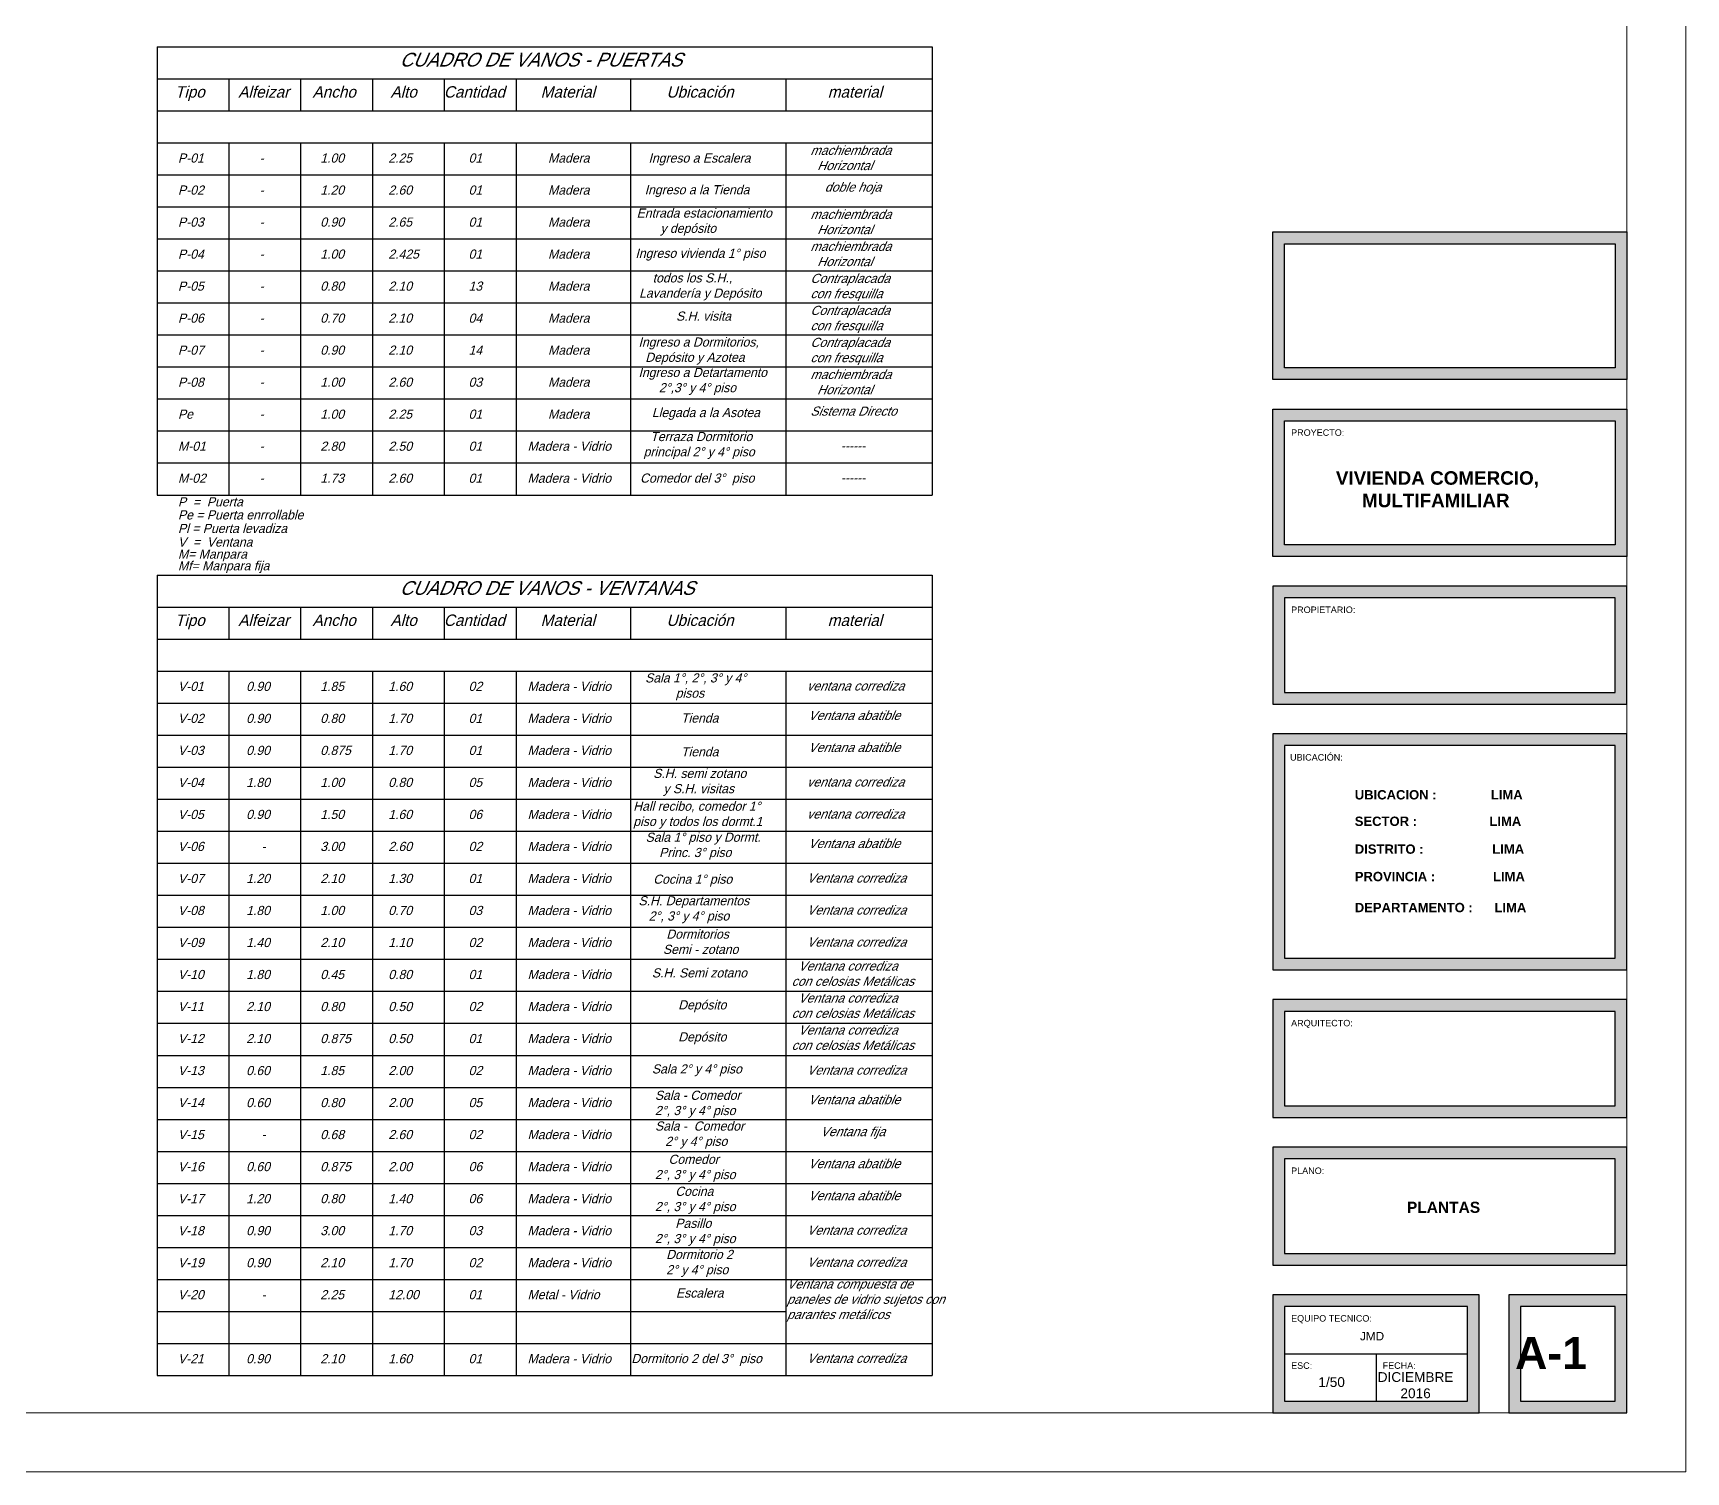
# Model space of a CAD drawing. Header units: millimetres. Extents: x 3779 to 7711, y 1445 to 3132.
# Drawn here: x 3874.56 to 3895.56, y 1460.93 to 1479.2 of the extents above; entities that cross this region are included whole.
import ezdxf

# ---------------------------------------------------------------- set-up
doc = ezdxf.new("R2010")
doc.units = ezdxf.units.MM
for name, color, linetype, lineweight in [('cotas', 7, 'Continuous', 5), ('pluma 025', 43, 'Continuous', 25), ('TEXTO', 7, 'Continuous', 9)]:
    doc.layers.add(name, color=color, linetype=linetype, lineweight=lineweight)
doc.styles.add('ARIAL', font='arial.ttf')
doc.styles.add('ARIALNEG', font='arialbd.ttf')
doc.styles.add('nombreambiente', font='stylu.ttf', dxfattribs={"oblique": 20})
doc.styles.add('TEXT_100', font='swissl.ttf', dxfattribs={"width": 1.2})

msp = doc.modelspace()

# ---------------------------------------------------------------- hatches: boundary and pattern name
h = msp.add_hatch(color=256)
h.dxf.hatch_style = 1
h.paths.add_polyline_path([(3890.3134, 1474.8033), (3890.3134, 1476.6783), (3894.8134, 1476.6783), (3894.8134, 1474.8033)])
h.paths.add_polyline_path([(3890.4634, 1474.9533), (3890.4634, 1476.5283), (3894.6634, 1476.5283), (3894.6634, 1474.9533)], flags=16)
h = msp.add_hatch(color=256)
h.dxf.hatch_style = 1
h.paths.add_polyline_path([(3890.3134, 1472.5533), (3890.3134, 1474.4283), (3894.8134, 1474.4283), (3894.8134, 1472.5533)])
h.paths.add_polyline_path([(3890.4634, 1472.7033), (3890.4634, 1474.2783), (3894.6634, 1474.2783), (3894.6634, 1472.7033)], flags=16)
h = msp.add_hatch(color=256)
h.dxf.hatch_style = 1
h.paths.add_polyline_path([(3894.8134, 1470.6783), (3894.8134, 1472.1783), (3890.3134, 1472.1783), (3890.3134, 1470.6783)])
h.paths.add_polyline_path([(3894.6634, 1470.8283), (3894.6634, 1472.0283), (3890.4634, 1472.0283), (3890.4634, 1470.8283)], flags=16)
h = msp.add_hatch(color=256)
h.dxf.hatch_style = 1
h.paths.add_polyline_path([(3890.3134, 1467.3033), (3894.8134, 1467.3033), (3894.8134, 1470.3033), (3890.3134, 1470.3033)])
h.paths.add_polyline_path([(3894.6634, 1467.4533), (3894.6634, 1470.1533), (3890.4634, 1470.1533), (3890.4634, 1467.4533)], flags=16)
h = msp.add_hatch(color=256)
h.dxf.hatch_style = 1
h.paths.add_polyline_path([(3894.8134, 1465.4283), (3894.8134, 1466.9283), (3890.3134, 1466.9283), (3890.3134, 1465.4283)])
h.paths.add_polyline_path([(3894.6634, 1465.5783), (3894.6634, 1466.7783), (3890.4634, 1466.7783), (3890.4634, 1465.5783)], flags=16)
h = msp.add_hatch(color=256)
h.dxf.hatch_style = 1
h.paths.add_polyline_path([(3894.8134, 1463.5533), (3894.8134, 1465.0533), (3890.3134, 1465.0533), (3890.3134, 1463.5533)])
h.paths.add_polyline_path([(3894.6634, 1463.7033), (3894.6634, 1464.9033), (3890.4634, 1464.9033), (3890.4634, 1463.7033)], flags=16)
h = msp.add_hatch(color=256)
h.dxf.hatch_style = 1
h.paths.add_polyline_path([(3892.9384, 1461.6783), (3892.9384, 1463.1783), (3890.3134, 1463.1783), (3890.3134, 1461.6783)])
h.paths.add_polyline_path([(3892.7884, 1461.8283), (3892.7884, 1463.0283), (3890.4634, 1463.0283), (3890.4634, 1461.8283)], flags=16)
h = msp.add_hatch(color=256)
h.dxf.hatch_style = 1
h.paths.add_polyline_path([(3894.8134, 1461.6783), (3894.8134, 1463.1783), (3893.3134, 1463.1783), (3893.3134, 1461.6783)])
h.paths.add_polyline_path([(3894.6634, 1461.8283), (3894.6634, 1463.0283), (3893.4634, 1463.0283), (3893.4634, 1461.8283)], flags=16)

# ---------------------------------------------------------------- linework, layer by layer
for p, q in [((3890.4634, 1462.4283), (3892.7884, 1462.4283)), ((3891.6259, 1462.4283), (3891.6259, 1461.8283))]:
    msp.add_line(p, q)
for points in [[(3890.3134, 1474.8033), (3890.3134, 1476.6783), (3894.8134, 1476.6783), (3894.8134, 1474.8033)], [(3890.4634, 1474.9533), (3890.4634, 1476.5283), (3894.6634, 1476.5283), (3894.6634, 1474.9533)], [(3890.3134, 1472.5533), (3890.3134, 1474.4283), (3894.8134, 1474.4283), (3894.8134, 1472.5533)], [(3890.4634, 1472.7033), (3890.4634, 1474.2783), (3894.6634, 1474.2783), (3894.6634, 1472.7033)], [(3894.8134, 1470.6783), (3894.8134, 1472.1783), (3890.3134, 1472.1783), (3890.3134, 1470.6783)], [(3894.6634, 1470.8283), (3894.6634, 1472.0283), (3890.4634, 1472.0283), (3890.4634, 1470.8283)], [(3890.3134, 1467.3033), (3894.8134, 1467.3033), (3894.8134, 1470.3033), (3890.3134, 1470.3033)], [(3890.4634, 1467.4533), (3894.6634, 1467.4533), (3894.6634, 1470.1533), (3890.4634, 1470.1533)], [(3894.8134, 1465.4283), (3894.8134, 1466.9283), (3890.3134, 1466.9283), (3890.3134, 1465.4283)], [(3894.6634, 1465.5783), (3894.6634, 1466.7783), (3890.4634, 1466.7783), (3890.4634, 1465.5783)], [(3894.8134, 1463.5533), (3894.8134, 1465.0533), (3890.3134, 1465.0533), (3890.3134, 1463.5533)], [(3894.6634, 1463.7033), (3894.6634, 1464.9033), (3890.4634, 1464.9033), (3890.4634, 1463.7033)], [(3892.9384, 1461.6783), (3892.9384, 1463.1783), (3890.3134, 1463.1783), (3890.3134, 1461.6783)], [(3894.8134, 1461.6783), (3894.8134, 1463.1783), (3893.3134, 1463.1783), (3893.3134, 1461.6783)], [(3892.7884, 1461.8283), (3892.7884, 1463.0283), (3890.4634, 1463.0283), (3890.4634, 1461.8283)], [(3894.6634, 1461.8283), (3894.6634, 1463.0283), (3893.4634, 1463.0283), (3893.4634, 1461.8283)]]:
    msp.add_lwpolyline(points, close=True)
at = {"layer": 'cotas'}
for points in [[(3853.5634, 1460.9283), (3895.5634, 1460.9283), (3895.5634, 1490.6283), (3853.5634, 1490.6283)], [(3854.3134, 1461.6783), (3894.8134, 1461.6783), (3894.8134, 1489.8783), (3854.3134, 1489.8783)]]:
    msp.add_lwpolyline(points, close=True, dxfattribs=at)
at = {"layer": 'pluma 025'}
for p, q in [((3876.1381, 1479.0288), (3876.1381, 1473.3361)), ((3876.1381, 1479.0288), (3885.9864, 1479.0288)), ((3885.9864, 1479.0288), (3885.9864, 1473.3361)), ((3876.1381, 1478.6221), (3885.9864, 1478.6221)), ((3877.0506, 1478.6221), (3877.0506, 1478.2155)), ((3877.963, 1478.6221), (3877.963, 1478.2155)), ((3878.8754, 1478.6221), (3878.8754, 1478.2155)), ((3879.7879, 1478.6221), (3879.7879, 1478.2155)), ((3880.7003, 1478.6221), (3880.7003, 1478.2155)), ((3882.1526, 1478.6221), (3882.1526, 1478.2155)), ((3884.1276, 1478.6221), (3884.1276, 1478.2155)), ((3876.1381, 1478.2155), (3885.9864, 1478.2155)), ((3876.1381, 1477.8089), (3885.9864, 1477.8089)), ((3877.0506, 1477.8089), (3877.0506, 1473.3361)), ((3877.963, 1477.8089), (3877.963, 1473.3361)), ((3878.8754, 1477.8089), (3878.8754, 1473.3361)), ((3879.7879, 1477.8089), (3879.7879, 1473.3361)), ((3880.7003, 1477.8089), (3880.7003, 1473.3361)), ((3882.1526, 1477.8089), (3882.1526, 1473.3361)), ((3884.1276, 1477.8089), (3884.1276, 1473.3361)), ((3876.1381, 1477.4023), (3885.9864, 1477.4023)), ((3876.1381, 1476.9957), (3885.9864, 1476.9957)), ((3876.1381, 1476.589), (3885.9864, 1476.589)), ((3876.1381, 1476.1824), (3885.9864, 1476.1824)), ((3876.1381, 1475.7758), (3885.9864, 1475.7758)), ((3876.1381, 1475.3692), (3885.9864, 1475.3692)), ((3876.1381, 1474.9626), (3885.9864, 1474.9626)), ((3876.1381, 1474.5559), (3885.9864, 1474.5559)), ((3876.1381, 1474.1493), (3885.9864, 1474.1493)), ((3876.1381, 1473.7427), (3885.9864, 1473.7427)), ((3876.1381, 1473.3361), (3885.9864, 1473.3361)), ((3876.1381, 1472.3187), (3876.1381, 1462.1532)), ((3876.1381, 1472.3187), (3885.9864, 1472.3187)), ((3885.9864, 1472.3187), (3885.9864, 1462.1532)), ((3876.1381, 1471.9121), (3885.9864, 1471.9121)), ((3877.0506, 1471.9121), (3877.0506, 1471.5055)), ((3877.963, 1471.9121), (3877.963, 1471.5055)), ((3878.8754, 1471.9121), (3878.8754, 1471.5055)), ((3879.7879, 1471.9121), (3879.7879, 1471.5055)), ((3880.7003, 1471.9121), (3880.7003, 1471.5055)), ((3882.1526, 1471.9121), (3882.1526, 1471.5055)), ((3884.1276, 1471.9121), (3884.1276, 1471.5055)), ((3876.1381, 1471.5055), (3885.9864, 1471.5055)), ((3876.1381, 1471.0989), (3885.9864, 1471.0989)), ((3877.0506, 1471.0989), (3877.0506, 1462.1532)), ((3877.963, 1471.0989), (3877.963, 1462.1532)), ((3878.8754, 1471.0989), (3878.8754, 1462.1532)), ((3879.7879, 1471.0989), (3879.7879, 1462.1532)), ((3880.7003, 1471.0989), (3880.7003, 1462.1532)), ((3882.1526, 1471.0989), (3882.1526, 1462.1532)), ((3884.1276, 1471.0989), (3884.1276, 1462.1532)), ((3876.1381, 1470.6923), (3885.9864, 1470.6923)), ((3876.1381, 1470.2856), (3885.9864, 1470.2856)), ((3876.1381, 1469.879), (3885.9864, 1469.879)), ((3876.1381, 1469.4724), (3885.9864, 1469.4724)), ((3876.1381, 1469.0658), (3885.9864, 1469.0658)), ((3876.1381, 1468.6591), (3885.9864, 1468.6591)), ((3876.1381, 1468.2525), (3885.9864, 1468.2525)), ((3876.1381, 1467.8459), (3885.9864, 1467.8459)), ((3876.1381, 1467.4393), (3885.9864, 1467.4393)), ((3876.1381, 1467.0327), (3885.9864, 1467.0327)), ((3876.1381, 1466.626), (3885.9864, 1466.626)), ((3876.1381, 1466.2194), (3885.9864, 1466.2194)), ((3876.1381, 1465.8128), (3885.9864, 1465.8128)), ((3876.1381, 1465.4062), (3885.9864, 1465.4062)), ((3876.1381, 1464.9995), (3885.9864, 1464.9995)), ((3876.1381, 1464.5929), (3885.9864, 1464.5929)), ((3876.1381, 1464.1863), (3885.9864, 1464.1863)), ((3876.1381, 1463.7797), (3885.9864, 1463.7797)), ((3876.1381, 1463.3731), (3885.9864, 1463.3731)), ((3876.1381, 1462.9664), (3884.1276, 1462.9664)), ((3876.1381, 1462.5598), (3885.9864, 1462.5598)), ((3876.1381, 1462.1532), (3885.9864, 1462.1532))]:
    msp.add_line(p, q, dxfattribs=at)

# ---------------------------------------------------------------- texts
at = {"style": 'ARIALNEG'}
for s, p in [('UBICACION :               LIMA', (3891.356, 1469.4695)), ('SECTOR :                    LIMA', (3891.356, 1469.1331)), ('DISTRITO :                   LIMA', (3891.356, 1468.7795)), ('PROVINCIA :                LIMA', (3891.356, 1468.4312)), ('DEPARTAMENTO :      LIMA', (3891.356, 1468.037))]:
    msp.add_text(s, height=0.118484, dxfattribs=at).set_placement(p)
at = {"attachment_point": 1}
for s, insert, char_height, width, style in [('\\pi-0.03867;PROYECTO:', (3890.5857, 1474.1701), 0.08213, 6.60727, 'ARIAL'), ('\\pi-0.08069;VIVIENDA COMERCIO, \\P     MULTIFAMILIAR', (3891.1964, 1473.638), 0.171359, 7.839225, 'ARIALNEG'), ('\\pi-0.03867;PROPIETARIO:', (3890.5857, 1471.9201), 0.08213, 6.60727, 'ARIAL'), ('\\pi-0.051563;UBICACIÓN:', (3890.5857, 1470.0451), 0.08213, 6.60727, 'ARIAL'), ('\\pi-0.03867;ARQUITECTO:', (3890.5857, 1466.6701), 0.08213, 6.60727, 'ARIAL'), ('\\pi-0.03867;PLANO:', (3890.5857, 1464.7951), 0.08213, 6.60727, 'ARIAL'), ('\\pi-0.06644;PLANTAS', (3892.0846, 1464.3601), 0.141091, 6.276907, 'ARIALNEG'), ('\\pi-0.03867;EQUIPO TECNICO:', (3890.5857, 1462.9201), 0.08213, 6.60727, 'ARIAL'), ('\\pi-0.05032;JMD', (3891.4725, 1462.7065), 0.106874, 6.276907, 'ARIAL'), ('\\pi-0.19097;{\\fSwis721 Lt BT|b1|i0|c0|p34;A-1}', (3893.5838, 1462.6418), 0.405579, 6.276907, 'TEXT_100'), ('\\pi-0.03867;ESC:', (3890.5857, 1462.3201), 0.08213, 6.60727, 'ARIAL'), ('\\pi-0.03867;FECHA:', (3891.7482, 1462.3201), 0.08213, 6.60727, 'ARIAL'), ('\\pi-0.05835;1/50', (3890.9517, 1462.1316), 0.123927, 6.276907, 'ARIAL'), ('\\pi-0.05835;DICIEMBRE\\P      2016', (3891.7057, 1462.1956), 0.123927, 6.276907, 'ARIAL')]:
    msp.add_mtext(s, dxfattribs=dict(at, insert=insert, char_height=char_height, width=width, style=style))
at = {"layer": 'TEXTO', "attachment_point": 1, "style": 'nombreambiente'}
for s, insert, char_height, width in [('{\\Q23;CUADRO DE VANOS - PUERTAS}', (3879.2197, 1478.9521), 0.174266, 4.341587), ('{\\Q15;Tipo}', (3876.3671, 1478.5283), 0.145222, 2.51306), ('{\\Q15;Alfeizar}', (3877.1698, 1478.5283), 0.145222, 2.51306), ('{\\Q15;Ancho}', (3878.1136, 1478.5283), 0.145222, 2.51306), ('{\\Q15;Alto}', (3879.1044, 1478.5283), 0.145222, 2.51306), ('{\\Q15;Cantidad}', (3879.7822, 1478.5283), 0.145222, 2.51306), ('{\\Q15;Material}', (3881.0122, 1478.5283), 0.145222, 2.51306), ('{\\Q15;Ubicación}', (3882.6117, 1478.5283), 0.145222, 2.51306), ('{\\Q15;material}', (3884.6593, 1478.5283), 0.145222, 2.51306), ('{\\Q23;machiembrada   \\P  Horizontal}', (3884.4377, 1477.7723), 0.116178, 2.978011), ('{\\Q15;P-01}', (3876.4048, 1477.6738), 0.116178, 2.51306), ('{\\Q15;-}', (3877.4423, 1477.6738), 0.11618, 2.51306), ('{\\Q15;1.00}', (3878.2127, 1477.6738), 0.116178, 2.51306), ('{\\Q15;2.25}', (3879.0766, 1477.6738), 0.116178, 2.51306), ('{\\Q15;01}', (3880.0966, 1477.6738), 0.11618, 2.51306), ('{\\Q15;Madera}', (3881.1062, 1477.6738), 0.116178, 2.51306), ('{\\Q15; Ingreso a Escalera}', (3882.3398, 1477.6738), 0.116178, 2.51306), ('{\\Q15;P-02}', (3876.4048, 1477.2672), 0.116178, 2.51306), ('{\\Q15;-}', (3877.4423, 1477.2672), 0.11618, 2.51306), ('{\\Q15;1.20}', (3878.2127, 1477.2672), 0.116178, 2.51306), ('{\\Q15;2.60}', (3879.0766, 1477.2672), 0.116178, 2.51306), ('{\\Q15;01}', (3880.0966, 1477.2672), 0.11618, 2.51306), ('{\\Q15;Madera}', (3881.1062, 1477.2672), 0.116178, 2.51306), ('{\\Q15; Ingreso a la Tienda}', (3882.2912, 1477.2714), 0.116178, 2.51306), ('{\\Q23;doble hoja}', (3884.6201, 1477.3049), 0.116178, 2.978011), ('{\\Q15;Entrada estacionamiento\\P       y depósito}', (3882.2319, 1476.975), 0.116178, 3.71911), ('{\\Q23;machiembrada   \\P  Horizontal}', (3884.4377, 1476.959), 0.116178, 2.978011), ('{\\Q15;P-03}', (3876.4048, 1476.8606), 0.116178, 2.51306), ('{\\Q15;-}', (3877.4423, 1476.8606), 0.11618, 2.51306), ('{\\Q15;0.90}', (3878.2127, 1476.8606), 0.116178, 2.51306), ('{\\Q15;2.65}', (3879.0766, 1476.8606), 0.116178, 2.51306), ('{\\Q15;01}', (3880.0966, 1476.8606), 0.11618, 2.51306), ('{\\Q15;Madera}', (3881.1062, 1476.8606), 0.116178, 2.51306), ('{\\Q23;machiembrada   \\P  Horizontal}', (3884.4377, 1476.5524), 0.116178, 2.978011), ('{\\Q15;P-04}', (3876.4048, 1476.4539), 0.116178, 2.51306), ('{\\Q15;-}', (3877.4423, 1476.4539), 0.11618, 2.51306), ('{\\Q15;1.00}', (3878.2127, 1476.4539), 0.116178, 2.51306), ('{\\Q15;2.425}', (3879.0766, 1476.4539), 0.116178, 2.51306), ('{\\Q15;01}', (3880.0966, 1476.4539), 0.11618, 2.51306), ('{\\Q15;Madera}', (3881.1062, 1476.4539), 0.116178, 2.51306), ('{\\Q15;Ingreso vivienda 1° piso}', (3882.2167, 1476.4644), 0.116178, 2.750707), ('{\\Q15;     todos los S.H.,\\P Lavandería y Depósito}', (3882.22, 1476.1518), 0.116178, 2.750707), ('{\\Q23;Contraplacada\\Pcon fresquilla}', (3884.4377, 1476.1458), 0.116178, 2.978011), ('{\\Q15;P-05}', (3876.4048, 1476.0473), 0.116178, 2.51306), ('{\\Q15;-}', (3877.4423, 1476.0473), 0.11618, 2.51306), ('{\\Q15;0.80}', (3878.2127, 1476.0473), 0.116178, 2.51306), ('{\\Q15;2.10}', (3879.0766, 1476.0473), 0.116178, 2.51306), ('{\\Q15;13}', (3880.0966, 1476.0473), 0.11618, 2.51306), ('{\\Q15;Madera}', (3881.1062, 1476.0473), 0.116178, 2.51306), ('{\\Q15;S.H. visita }', (3882.7325, 1475.6662), 0.116178, 2.750707), ('{\\Q23;Contraplacada\\Pcon fresquilla}', (3884.4377, 1475.7391), 0.116178, 2.978011), ('{\\Q15;P-06}', (3876.4048, 1475.6407), 0.116178, 2.51306), ('{\\Q15;-}', (3877.4423, 1475.6407), 0.11618, 2.51306), ('{\\Q15;0.70}', (3878.2127, 1475.6407), 0.116178, 2.51306), ('{\\Q15;2.10}', (3879.0766, 1475.6407), 0.116178, 2.51306), ('{\\Q15;04}', (3880.0966, 1475.6407), 0.11618, 2.51306), ('{\\Q15;Madera}', (3881.1062, 1475.6407), 0.116178, 2.51306), ('{\\Q15; Ingreso a Dormitorios, \\P   Depósito y Azotea}', (3882.2128, 1475.3367), 0.116178, 2.750707), ('{\\Q23;Contraplacada\\Pcon fresquilla}', (3884.4377, 1475.3325), 0.116178, 2.978011), ('{\\Q15;P-07}', (3876.4048, 1475.2341), 0.116178, 2.51306), ('{\\Q15;-}', (3877.4423, 1475.2341), 0.11618, 2.51306), ('{\\Q15;0.90}', (3878.2127, 1475.2341), 0.116178, 2.51306), ('{\\Q15;2.10}', (3879.0766, 1475.2341), 0.116178, 2.51306), ('{\\Q15;14}', (3880.0966, 1475.2341), 0.11618, 2.51306), ('{\\Q15;Madera}', (3881.1062, 1475.2341), 0.116178, 2.51306), ('{\\Q15;Madera}', (3881.1062, 1474.8274), 0.116178, 2.51306), ('{\\Q15;Ingreso a Detartamento \\P      2°,3° y 4° piso}', (3882.2556, 1474.951), 0.116178, 2.750707), ('{\\Q23;machiembrada   \\P  Horizontal}', (3884.4377, 1474.9259), 0.116178, 2.978011), ('{\\Q15;P-08}', (3876.4048, 1474.8274), 0.116178, 2.51306), ('{\\Q15;-}', (3877.4423, 1474.8274), 0.11618, 2.51306), ('{\\Q15;1.00}', (3878.2127, 1474.8274), 0.116178, 2.51306), ('{\\Q15;2.60}', (3879.0766, 1474.8274), 0.116178, 2.51306), ('{\\Q15;03}', (3880.0966, 1474.8274), 0.11618, 2.51306), ('{\\Q15;Pe}', (3876.4048, 1474.4208), 0.11618, 2.51306), ('{\\Q15;1.00}', (3878.2127, 1474.4208), 0.116178, 2.51306), ('{\\Q15;2.25}', (3879.0766, 1474.4208), 0.116178, 2.51306), ('{\\Q15;01}', (3880.0966, 1474.4208), 0.11618, 2.51306), ('{\\Q15;Madera}', (3881.1062, 1474.4208), 0.116178, 2.51306), ('{\\Q15;Llegada a la Asotea}', (3882.4255, 1474.4416), 0.116178, 2.750707), ('{\\Q23;Sistema Directo}', (3884.4377, 1474.4595), 0.116178, 2.978011), ('{\\Q15;-}', (3877.4423, 1474.4208), 0.11618, 2.51306), ('{\\Q15;M-01}', (3876.4048, 1474.0142), 0.116178, 2.51306), ('{\\Q15;2.80}', (3878.2127, 1474.0142), 0.116178, 2.51306), ('{\\Q15;2.50}', (3879.0766, 1474.0142), 0.116178, 2.51306), ('{\\Q15;01}', (3880.0966, 1474.0142), 0.11618, 2.51306), ('{\\Q15;Madera - Vidrio}', (3880.8462, 1474.0142), 0.116178, 2.51306), ('{\\Q15;  Terraza Dormitorio\\Pprincipal 2° y 4° piso}', (3882.3202, 1474.1367), 0.116178, 2.750707), ('{\\Q15;-}', (3877.4423, 1474.0142), 0.11618, 2.51306), ('{\\Q23;------}', (3884.8193, 1474.0196), 0.116178, 2.978011), ('{\\Q15;M-02}', (3876.4048, 1473.6076), 0.116178, 2.51306), ('{\\Q15;1.73}', (3878.2127, 1473.6076), 0.116178, 2.51306), ('{\\Q15;2.60}', (3879.0766, 1473.6076), 0.116178, 2.51306), ('{\\Q15;01}', (3880.0966, 1473.6076), 0.11618, 2.51306), ('{\\Q15;Madera - Vidrio}', (3880.8462, 1473.6076), 0.116178, 2.51306), ('{\\Q15;Comedor del 3°  piso}', (3882.2764, 1473.6091), 0.116178, 2.750707), ('{\\Q15;-}', (3877.4423, 1473.6076), 0.11618, 2.51306), ('{\\Q23;------}', (3884.8193, 1473.6129), 0.116178, 2.978011), ('{\\Q15;P  =  Puerta }', (3876.4048, 1473.3075), 0.116178, 2.51306), ('{\\Q15;Pe = Puerta enrrollable}', (3876.4048, 1473.1417), 0.116178, 2.51306), ('{\\Q15;Pl = Puerta levadiza}', (3876.4048, 1472.9698), 0.116178, 2.51306), ('{\\Q15;V  =  Ventana}', (3876.4048, 1472.7966), 0.116178, 2.51306), ('{\\Q15;M= Manpara}', (3876.4048, 1472.6438), 0.116178, 2.51306), ('{\\Q15;Mf= Manpara fija}', (3876.4048, 1472.4951), 0.116178, 2.51306), ('{\\Q23;CUADRO DE VANOS - VENTANAS}', (3879.2197, 1472.2421), 0.174266, 4.341587), ('{\\Q15;Tipo}', (3876.3671, 1471.8182), 0.145222, 2.51306), ('{\\Q15;Alfeizar}', (3877.1698, 1471.8182), 0.145222, 2.51306), ('{\\Q15;Ancho}', (3878.1136, 1471.8182), 0.145222, 2.51306), ('{\\Q15;Alto}', (3879.1044, 1471.8182), 0.145222, 2.51306), ('{\\Q15;Cantidad}', (3879.7822, 1471.8182), 0.145222, 2.51306), ('{\\Q15;Material}', (3881.0122, 1471.8182), 0.145222, 2.51306), ('{\\Q15;Ubicación}', (3882.6117, 1471.8182), 0.145222, 2.51306), ('{\\Q15;material}', (3884.6593, 1471.8182), 0.145222, 2.51306), ('{\\Q15;Sala 1°, 2°, 3° y 4°\\P         pisos}', (3882.3398, 1471.0713), 0.116178, 2.51306), ('{\\Q15;V-01}', (3876.4048, 1470.9638), 0.116178, 2.51306), ('{\\Q15;0.90}', (3877.2712, 1470.9638), 0.116178, 2.51306), ('{\\Q15;1.85}', (3878.2127, 1470.9638), 0.116178, 2.51306), ('{\\Q15;1.60}', (3879.0766, 1470.9638), 0.116178, 2.51306), ('{\\Q15;02}', (3880.0966, 1470.9638), 0.11618, 2.51306), ('{\\Q15;Madera - Vidrio}', (3880.8462, 1470.9638), 0.116178, 2.51306), ('{\\Q23;ventana corrediza}', (3884.3942, 1470.9691), 0.116178, 2.978011), ('{\\Q15;V-02}', (3876.4048, 1470.5571), 0.116178, 2.51306), ('{\\Q15;0.90}', (3877.2712, 1470.5571), 0.116178, 2.51306), ('{\\Q15;0.80}', (3878.2127, 1470.5571), 0.116178, 2.51306), ('{\\Q15;1.70}', (3879.0766, 1470.5571), 0.116178, 2.51306), ('{\\Q15;01}', (3880.0966, 1470.5571), 0.11618, 2.51306), ('{\\Q15;Madera - Vidrio}', (3880.8462, 1470.5571), 0.116178, 2.51306), ('{\\Q15;Tienda}', (3882.7964, 1470.5614), 0.116178, 2.51306), ('{\\Q23;Ventana abatible}', (3884.4117, 1470.5949), 0.116178, 2.978011), ('{\\Q15;V-03}', (3876.4048, 1470.1505), 0.116178, 2.51306), ('{\\Q15;0.90}', (3877.2712, 1470.1505), 0.116178, 2.51306), ('{\\Q15;0.875}', (3878.2127, 1470.1505), 0.116178, 2.51306), ('{\\Q15;1.70}', (3879.0766, 1470.1505), 0.116178, 2.51306), ('{\\Q15;01}', (3880.0966, 1470.1505), 0.11618, 2.51306), ('{\\Q15;Madera - Vidrio}', (3880.8462, 1470.1505), 0.116178, 2.51306), ('{\\Q15;Tienda}', (3882.7964, 1470.1324), 0.116178, 2.51306), ('{\\Q23;Ventana abatible}', (3884.4117, 1470.1883), 0.116178, 2.978011), ('{\\Q15;S.H. semi zotano\\P   y S.H. visitas}', (3882.4425, 1469.8584), 0.116178, 2.750707), ('{\\Q15;V-04}', (3876.4048, 1469.7439), 0.116178, 2.51306), ('{\\Q15;1.80}', (3877.2712, 1469.7439), 0.116178, 2.51306), ('{\\Q15;1.00}', (3878.2127, 1469.7439), 0.116178, 2.51306), ('{\\Q15;0.80}', (3879.0766, 1469.7439), 0.116178, 2.51306), ('{\\Q15;05}', (3880.0966, 1469.7439), 0.11618, 2.51306), ('{\\Q15;Madera - Vidrio}', (3880.8462, 1469.7439), 0.116178, 2.51306), ('{\\Q23;ventana corrediza}', (3884.3942, 1469.7493), 0.116178, 2.978011), ('{\\Q15;Hall recibo, comedor 1°\\Ppiso y todos los dormt.1}', (3882.1889, 1469.4418), 0.116178, 2.750707), ('{\\Q15;V-05}', (3876.4048, 1469.3373), 0.116178, 2.51306), ('{\\Q15;0.90}', (3877.2712, 1469.3373), 0.116178, 2.51306), ('{\\Q15;1.50}', (3878.2127, 1469.3373), 0.116178, 2.51306), ('{\\Q15;1.60}', (3879.0766, 1469.3373), 0.116178, 2.51306), ('{\\Q15;06}', (3880.0966, 1469.3373), 0.11618, 2.51306), ('{\\Q15;Madera - Vidrio}', (3880.8462, 1469.3373), 0.116178, 2.51306), ('{\\Q23;ventana corrediza}', (3884.3942, 1469.3426), 0.116178, 2.978011), ('{\\Q15;Sala 1° piso y Dormt.\\P    Princ. 3° piso}', (3882.3461, 1469.0475), 0.116178, 2.750707), ('{\\Q23;Ventana abatible}', (3884.4117, 1468.9684), 0.116178, 2.978011), ('{\\Q15;V-06}', (3876.4048, 1468.9307), 0.116178, 2.51306), ('{\\Q15;-}', (3877.4662, 1468.9307), 0.11618, 2.51306), ('{\\Q15;3.00}', (3878.2127, 1468.9307), 0.116178, 2.51306), ('{\\Q15;2.60}', (3879.0766, 1468.9307), 0.116178, 2.51306), ('{\\Q15;02}', (3880.0966, 1468.9307), 0.11618, 2.51306), ('{\\Q15;Madera - Vidrio}', (3880.8462, 1468.9307), 0.116178, 2.51306), ('{\\Q15;Madera - Vidrio}', (3880.8462, 1468.524), 0.116178, 2.51306), ('{\\Q23;Ventana corrediza}', (3884.3942, 1468.5294), 0.116178, 2.978011), ('{\\Q15;V-07}', (3876.4048, 1468.524), 0.116178, 2.51306), ('{\\Q15;1.20}', (3877.2712, 1468.524), 0.116178, 2.51306), ('{\\Q15;2.10}', (3878.2127, 1468.524), 0.116178, 2.51306), ('{\\Q15;1.30}', (3879.0766, 1468.524), 0.116178, 2.51306), ('{\\Q15;01}', (3880.0966, 1468.524), 0.11618, 2.51306), ('{\\Q15;     Cocina 1° piso}', (3882.2274, 1468.515), 0.116178, 2.750707), ('{\\Q15;V-08}', (3876.4048, 1468.1174), 0.116178, 2.51306), ('{\\Q15;1.80}', (3877.2712, 1468.1174), 0.116178, 2.51306), ('{\\Q15;1.00}', (3878.2127, 1468.1174), 0.116178, 2.51306), ('{\\Q15;0.70}', (3879.0766, 1468.1174), 0.116178, 2.51306), ('{\\Q15;03}', (3880.0966, 1468.1174), 0.11618, 2.51306), ('{\\Q15;Madera - Vidrio}', (3880.8462, 1468.1174), 0.116178, 2.51306), ('{\\Q15;S.H. Departamentos\\P   2°, 3° y 4° piso}', (3882.2556, 1468.241), 0.116178, 2.750707), ('{\\Q23;Ventana corrediza}', (3884.3942, 1468.1228), 0.116178, 2.978011), ('{\\Q15;V-09}', (3876.4048, 1467.7108), 0.116178, 2.51306), ('{\\Q15;1.40}', (3877.2712, 1467.7108), 0.116178, 2.51306), ('{\\Q15;2.10}', (3878.2127, 1467.7108), 0.116178, 2.51306), ('{\\Q15;1.10}', (3879.0766, 1467.7108), 0.116178, 2.51306), ('{\\Q15;02}', (3880.0966, 1467.7108), 0.11618, 2.51306), ('{\\Q15;Madera - Vidrio}', (3880.8462, 1467.7108), 0.116178, 2.51306), ('{\\Q15; Dormitorios\\PSemi - zotano}', (3882.5665, 1467.8171), 0.116178, 2.750707), ('{\\Q23;Ventana corrediza}', (3884.3942, 1467.7162), 0.116178, 2.978011), ('{\\Q15;V-10}', (3876.4048, 1467.3042), 0.116178, 2.51306), ('{\\Q15;1.80}', (3877.2712, 1467.3042), 0.116178, 2.51306), ('{\\Q15;0.45}', (3878.2127, 1467.3042), 0.116178, 2.51306), ('{\\Q15;0.80}', (3879.0766, 1467.3042), 0.116178, 2.51306), ('{\\Q15;01}', (3880.0966, 1467.3042), 0.11618, 2.51306), ('{\\Q15;Madera - Vidrio}', (3880.8462, 1467.3042), 0.116178, 2.51306), ('{\\Q15;S.H. Semi zotano}', (3882.4255, 1467.3249), 0.116178, 2.750707), ('{\\Q23;  Ventana corrediza \\Pcon celosias Metálicas}', (3884.1988, 1467.4122), 0.116178, 2.978011), ('{\\Q15;V-11}', (3876.4048, 1466.8975), 0.116178, 2.51306), ('{\\Q15;2.10}', (3877.2712, 1466.8975), 0.116178, 2.51306), ('{\\Q15;0.80}', (3878.2127, 1466.8975), 0.116178, 2.51306), ('{\\Q15;0.50}', (3879.0766, 1466.8975), 0.116178, 2.51306), ('{\\Q15;02}', (3880.0966, 1466.8975), 0.11618, 2.51306), ('{\\Q15;Madera - Vidrio}', (3880.8462, 1466.8975), 0.116178, 2.51306), ('{\\Q15;Depósito}', (3882.7598, 1466.9183), 0.116178, 2.750707), ('{\\Q23;  Ventana corrediza \\Pcon celosias Metálicas}', (3884.1988, 1467.0056), 0.116178, 2.978011), ('{\\Q15;V-12}', (3876.4048, 1466.4909), 0.116178, 2.51306), ('{\\Q15;2.10}', (3877.2712, 1466.4909), 0.116178, 2.51306), ('{\\Q15;0.875}', (3878.2127, 1466.4909), 0.116178, 2.51306), ('{\\Q15;0.50}', (3879.0766, 1466.4909), 0.116178, 2.51306), ('{\\Q15;01}', (3880.0966, 1466.4909), 0.11618, 2.51306), ('{\\Q15;Madera - Vidrio}', (3880.8462, 1466.4909), 0.116178, 2.51306), ('{\\Q15;Depósito}', (3882.7598, 1466.5117), 0.116178, 2.750707), ('{\\Q23;  Ventana corrediza \\Pcon celosias Metálicas}', (3884.1988, 1466.599), 0.116178, 2.978011), ('{\\Q15;V-13}', (3876.4048, 1466.0843), 0.116178, 2.51306), ('{\\Q15;0.60}', (3877.2712, 1466.0843), 0.116178, 2.51306), ('{\\Q15;1.85}', (3878.2127, 1466.0843), 0.116178, 2.51306), ('{\\Q15;2.00}', (3879.0766, 1466.0843), 0.116178, 2.51306), ('{\\Q15;02}', (3880.0966, 1466.0843), 0.11618, 2.51306), ('{\\Q15;Madera - Vidrio}', (3880.8462, 1466.0843), 0.116178, 2.51306), ('{\\Q15;Sala 2° y 4° piso}', (3882.4255, 1466.1051), 0.116178, 2.750707), ('{\\Q23;Ventana corrediza}', (3884.3942, 1466.0897), 0.116178, 2.978011), ('{\\Q15;V-14}', (3876.4048, 1465.6777), 0.116178, 2.51306), ('{\\Q15;0.60}', (3877.2712, 1465.6777), 0.116178, 2.51306), ('{\\Q15;0.80}', (3878.2127, 1465.6777), 0.116178, 2.51306), ('{\\Q15;2.00}', (3879.0766, 1465.6777), 0.116178, 2.51306), ('{\\Q15;05}', (3880.0966, 1465.6777), 0.11618, 2.51306), ('{\\Q15;Madera - Vidrio}', (3880.8462, 1465.6777), 0.116178, 2.51306), ('{\\Q15;Sala - Comedor \\P2°, 3° y 4° piso}', (3882.4642, 1465.7703), 0.116178, 2.750707), ('{\\Q23;Ventana abatible}', (3884.4117, 1465.7154), 0.116178, 2.978011), ('{\\Q15;Sala -  Comedor\\P   2° y 4° piso}', (3882.4656, 1465.3795), 0.116178, 2.750707), ('{\\Q15;V-15}', (3876.4048, 1465.2711), 0.116178, 2.51306), ('{\\Q15;-}', (3877.4662, 1465.2711), 0.11618, 2.51306), ('{\\Q15;0.68}', (3878.2127, 1465.2711), 0.116178, 2.51306), ('{\\Q15;2.60}', (3879.0766, 1465.2711), 0.116178, 2.51306), ('{\\Q15;02}', (3880.0966, 1465.2711), 0.11618, 2.51306), ('{\\Q15;Madera - Vidrio}', (3880.8462, 1465.2711), 0.116178, 2.51306), ('{\\Q23;Ventana fija}', (3884.5666, 1465.3088), 0.116178, 2.978011), ('{\\Q15;    Comedor \\P2°, 3° y 4° piso}', (3882.4642, 1464.957), 0.116178, 2.750707), ('{\\Q15;V-16}', (3876.4048, 1464.8644), 0.116178, 2.51306), ('{\\Q15;0.60}', (3877.2712, 1464.8644), 0.116178, 2.51306), ('{\\Q15;0.875}', (3878.2127, 1464.8644), 0.116178, 2.51306), ('{\\Q15;2.00}', (3879.0766, 1464.8644), 0.116178, 2.51306), ('{\\Q15;06}', (3880.0966, 1464.8644), 0.11618, 2.51306), ('{\\Q15;Madera - Vidrio}', (3880.8462, 1464.8644), 0.116178, 2.51306), ('{\\Q23;Ventana abatible}', (3884.4117, 1464.9022), 0.116178, 2.978011), ('{\\Q15;      Cocina\\P2°, 3° y 4° piso}', (3882.4642, 1464.5504), 0.116178, 2.750707), ('{\\Q15;V-17}', (3876.4048, 1464.4578), 0.116178, 2.51306), ('{\\Q15;1.20}', (3877.2712, 1464.4578), 0.116178, 2.51306), ('{\\Q15;0.80}', (3878.2127, 1464.4578), 0.116178, 2.51306), ('{\\Q15;1.40}', (3879.0766, 1464.4578), 0.116178, 2.51306), ('{\\Q15;06}', (3880.0966, 1464.4578), 0.11618, 2.51306), ('{\\Q15;Madera - Vidrio}', (3880.8462, 1464.4578), 0.116178, 2.51306), ('{\\Q23;Ventana abatible}', (3884.4117, 1464.4956), 0.116178, 2.978011), ('{\\Q15;      Pasillo \\P2°, 3° y 4° piso}', (3882.4642, 1464.1438), 0.116178, 2.750707), ('{\\Q15;V-18}', (3876.4048, 1464.0512), 0.116178, 2.51306), ('{\\Q15;0.90}', (3877.2712, 1464.0512), 0.116178, 2.51306), ('{\\Q15;3.00}', (3878.2127, 1464.0512), 0.116178, 2.51306), ('{\\Q15;1.70}', (3879.0766, 1464.0512), 0.116178, 2.51306), ('{\\Q15;03}', (3880.0966, 1464.0512), 0.11618, 2.51306), ('{\\Q15;Madera - Vidrio}', (3880.8462, 1464.0512), 0.116178, 2.51306), ('{\\Q23;Ventana corrediza}', (3884.3942, 1464.0566), 0.116178, 2.978011), ('{\\Q15;Dormitorio 2\\P2° y 4° piso}', (3882.6077, 1463.7487), 0.116178, 2.750707), ('{\\Q15;V-19}', (3876.4048, 1463.6446), 0.116178, 2.51306), ('{\\Q15;0.90}', (3877.2712, 1463.6446), 0.116178, 2.51306), ('{\\Q15;2.10}', (3878.2127, 1463.6446), 0.116178, 2.51306), ('{\\Q15;1.70}', (3879.0766, 1463.6446), 0.116178, 2.51306), ('{\\Q15;02}', (3880.0966, 1463.6446), 0.11618, 2.51306), ('{\\Q15;Madera - Vidrio}', (3880.8462, 1463.6446), 0.116178, 2.51306), ('{\\Q23;Ventana corrediza}', (3884.3942, 1463.6499), 0.116178, 2.978011), ('{\\Q23;Ventana compuesta de paneles de vidrio sujetos con parantes metálicos}', (3884.14, 1463.3734), 0.116178, 2.098577), ('{\\Q15;V-20}', (3876.4048, 1463.238), 0.116178, 2.51306), ('{\\Q15;-}', (3877.4662, 1463.238), 0.11618, 2.51306), ('{\\Q15;2.25}', (3878.2127, 1463.238), 0.116178, 2.51306), ('{\\Q15;12.00}', (3879.0766, 1463.238), 0.116178, 2.51306), ('{\\Q15;01}', (3880.0966, 1463.238), 0.11618, 2.51306), ('{\\Q15;Metal - Vidrio}', (3880.8462, 1463.238), 0.116178, 2.51306), ('{\\Q15;Escalera}', (3882.7312, 1463.2587), 0.116178, 2.750707), ('{\\Q15;V-21}', (3876.4048, 1462.4247), 0.116178, 2.51306), ('{\\Q15;0.90}', (3877.2712, 1462.4247), 0.116178, 2.51306), ('{\\Q15;2.10}', (3878.2127, 1462.4247), 0.116178, 2.51306), ('{\\Q15;1.60}', (3879.0766, 1462.4247), 0.116178, 2.51306), ('{\\Q15;01}', (3880.0966, 1462.4247), 0.11618, 2.51306), ('{\\Q15;Madera - Vidrio}', (3880.8462, 1462.4247), 0.116178, 2.51306), ('{\\Q15;Dormitorio 2 del 3°  piso}', (3882.1646, 1462.4263), 0.116178, 2.750707), ('{\\Q23;Ventana corrediza}', (3884.3942, 1462.4301), 0.116178, 2.978011)]:
    msp.add_mtext(s, dxfattribs=dict(at, insert=insert, char_height=char_height, width=width))

doc.saveas('drawing.dxf')
